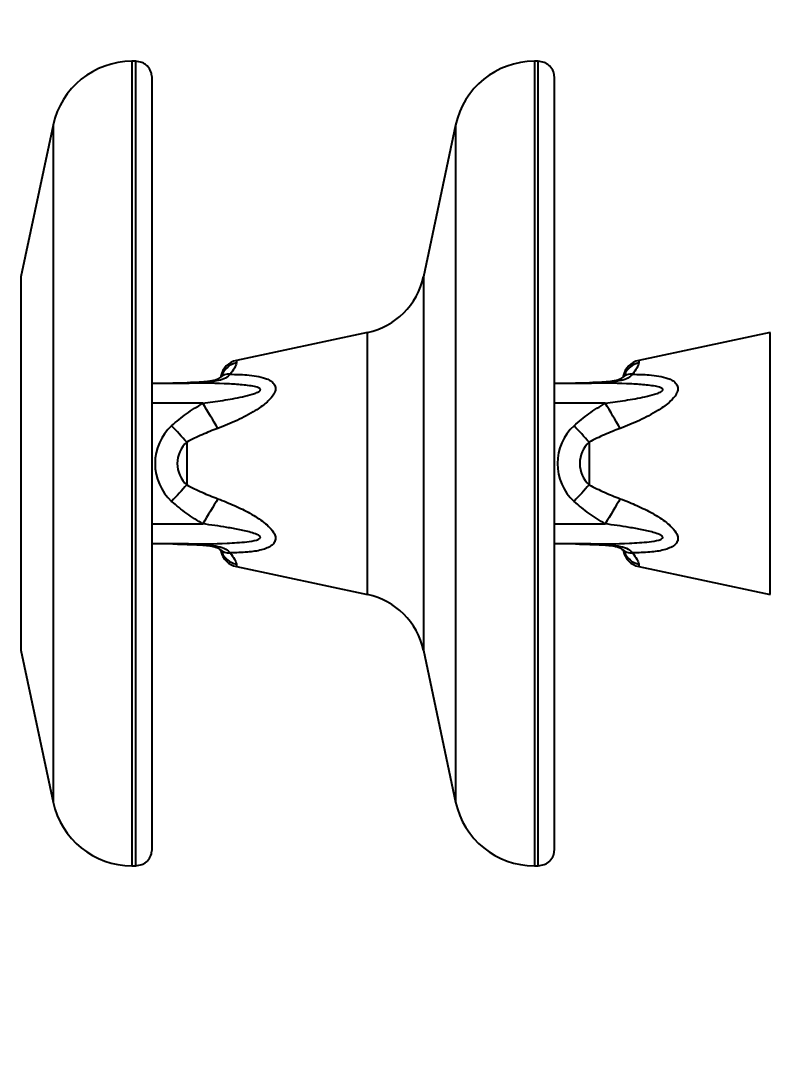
# Model space of a CAD drawing. Header units: millimetres. Extents: x -37020 to 35906, y -101 to 52234.
# Drawn here: x -93.1119 to -92.9257, y 408.082 to 408.3426 of the extents above; entities that cross this region are included whole.
import ezdxf

# ---------------------------------------------------------------- set-up
doc = ezdxf.new("R2010")
doc.units = ezdxf.units.MM
doc.header["$PDMODE"] = 35
doc.header["$PDSIZE"] = 1
doc.layers.add('GE-Cotas', color=1, linetype='Continuous')
doc.layers.add('M0_EQUIPOS', color=2, linetype='Continuous')
doc.styles.add('Romans', font='romans.shx', dxfattribs={"width": 0.8})
doc.dimstyles.new('COTAS GENERAL', dxfattribs={"dimscale": 0.1, "dimtxt": 2.5, "dimasz": 2.5, "dimexe": 1, "dimexo": 1, "dimgap": 1.25, "dimtad": 1, "dimzin": 1, "dimdsep": 46, "dimtxsty": 'Romans', "dimcen": 1, "dimclrd": 2, "dimclre": 1, "dimclrt": 3, "dimaunit": 1, "dimadec": 3, "dimazin": 0, "dimtfac": 1, "dimtix": 1, "dimtmove": 0, "dimatfit": 0, "dimfxl": 1, "dimtolj": 1, "dimarcsym": 0})

# ---------------------------------------------------------------- blocks, each defined once
blk = doc.blocks.new('*D324')
at = {"layer": 'Defpoints', "color": 0, "transparency": 16777216}
for p in [(-89.42302619602451, 408.3748799516824), (-88.30490211963625, 408.2248231730106), (-93.9496383142748, 403.024823197792)]:
    blk.add_point(p, dxfattribs=at)
at = {"layer": 'GE-Cotas', "color": 1, "lineweight": -2, "transparency": 16777216}
for p, q in [((-89.2230261960245, 408.3748799516824), (-90.19058571983403, 408.3748799516824)), ((-89.0230261960245, 408.2248231730106), (-89.2230261960245, 408.3748799516824)), ((-88.35490211963625, 408.2248231730106), (-89.0230261960245, 408.2248231730106))]:
    blk.add_line(p, q, dxfattribs=at)
at = {"layer": 'GE-Cotas', "color": 3, "linetype": 'Continuous', "transparency": 16777216, "insert": (-89.83805595792927, 408.4998799516824), "char_height": 0.125, "attachment_point": 5, "style": 'Romans'}
blk.add_mtext('\\A1;{\\Fsimplex|c0;+ ~}5200', dxfattribs=at)
blk = doc.blocks.new('*D328')
at = {"layer": 'Defpoints', "color": 0, "transparency": 16777216}
for p in [(-89.48985989604071, 409.4498250945625), (-88.42818736363209, 409.1923230668752), (-93.9496382698669, 403.3925731371235)]:
    blk.add_point(p, dxfattribs=at)
at = {"layer": 'GE-Cotas', "color": 1, "lineweight": -2, "transparency": 16777216}
for p, q in [((-89.28985989604071, 409.4498250945625), (-90.25741941985024, 409.4498250945625)), ((-89.0898598960407, 409.1923230668752), (-89.28985989604071, 409.4498250945625)), ((-88.47818736363209, 409.1923230668752), (-89.0898598960407, 409.1923230668752))]:
    blk.add_line(p, q, dxfattribs=at)
at = {"layer": 'GE-Cotas', "color": 3, "linetype": 'Continuous', "transparency": 16777216, "insert": (-89.90488965794547, 409.5748250945625), "char_height": 0.125, "attachment_point": 5, "style": 'Romans'}
blk.add_mtext('\\A1;{\\Fsimplex|c0;+ ~}5800', dxfattribs=at)

msp = doc.modelspace()

# ---------------------------------------------------------------- linework, layer by layer
at = {"layer": 'M0_EQUIPOS', "color": 1}
for p, q in [((-93.08336270008886, 408.3325733993628), (-93.0842920557102, 408.3325733993628)), ((-93.0842920557102, 408.3325733993628), (-93.0842920557102, 408.1325735900976)), ((-92.98336279545629, 408.3325733993628), (-92.98429167424047, 408.3325733993628)), ((-92.98429167424047, 408.3325733993628), (-92.98429167424047, 408.1325735900976)), ((-93.10385573063695, 408.3167271469214), (-93.11186421070897, 408.2790074203589)), ((-93.10385573063695, 408.3167271469214), (-93.10385573063695, 408.1484198425391)), ((-93.00385582600438, 408.3167271469214), (-93.0118643060764, 408.2790074203589)), ((-93.00385582600438, 408.3167271469214), (-93.00385582600438, 408.1484198425391)), ((-93.11186421070897, 408.2790074203589), (-93.11186421070897, 408.1861395691016)), ((-93.0118643060764, 408.2790074203589), (-93.0118643060764, 408.1861395691016)), ((-93.0257245317539, 408.265140042124), (-93.05833256398046, 408.2581992004492)), ((-93.0257245317539, 408.2000069473364), (-93.0257245317539, 408.265140042124)), ((-92.92572462712133, 408.265140042124), (-92.95833265934789, 408.2581992004492)), ((-92.92572462712133, 408.2000069473364), (-92.92572462712133, 408.265140042124)), ((-93.05833256398046, 408.2581992004492), (-93.05833256398046, 408.2575888488867)), ((-92.95833265934789, 408.2581992004492), (-92.95833265934789, 408.2575888488867)), ((-93.07929194126928, 408.2525734756567), (-93.07055723820531, 408.2525734756567)), ((-93.06972086582982, 408.2526612136938), (-93.0741053834995, 408.2525734756567)), ((-93.0697222963413, 408.2526879165747), (-93.07057631169164, 408.2526440475561)), ((-93.06754267369115, 408.2527966354468), (-93.06972181950414, 408.2526841018774)), ((-93.06754172001683, 408.2527832840063), (-93.06972181950414, 408.2526821945288)), ((-93.06972134266698, 408.2526793335059), (-93.06972086582982, 408.2526612136938)), ((-93.06753933583104, 408.2527375076392), (-93.06972086582982, 408.2526612136938)), ((-93.06754172001683, 408.252785191355), (-93.06753933583104, 408.2527375076392)), ((-92.9792920366367, 408.2525734756567), (-92.97055733357274, 408.2525734756567)), ((-92.9697204843601, 408.2526612136938), (-92.97410500202977, 408.2525734756567)), ((-92.96972239170873, 408.2526879165747), (-92.97057640705907, 408.2526440475561)), ((-92.96754276905858, 408.2527966354468), (-92.96972191487157, 408.2526841018774)), ((-92.96754181538427, 408.2527832840063), (-92.96972143803441, 408.2526821945288)), ((-92.96972143803441, 408.2526793335059), (-92.9697204843601, 408.2526612136938)), ((-92.96753943119847, 408.2527375076392), (-92.9697204843601, 408.2526612136938)), ((-92.96754181538427, 408.252785191355), (-92.96753943119847, 408.2527375076392)), ((-93.06668293629491, 408.2475733612158), (-93.07929194126928, 408.2475733612158)), ((-92.96668303166234, 408.2475733612158), (-92.9792920366367, 408.2475733612158)), ((-93.07067215596044, 408.2379040573218), (-93.07067215596044, 408.2272429321387)), ((-92.97067177449071, 408.2379040573218), (-92.97067177449071, 408.2272429321387)), ((-93.07929194126928, 408.2175726745703), (-93.06668293629491, 408.2175726745703)), ((-92.9792920366367, 408.2175726745703), (-92.96668303166234, 408.2175726745703)), ((-93.07055723820531, 408.2125735138037), (-93.07929194126928, 408.2125735138037)), ((-93.0741053834995, 408.2125735138037), (-93.06972086582982, 408.2124857757666)), ((-93.06972086582982, 408.2124857757666), (-93.06972134266698, 408.2124667022803)), ((-93.06972086582982, 408.2124857757666), (-93.06753933583104, 408.212408528147)), ((-93.06753933583104, 408.212408528147), (-93.06754172001683, 408.2123608444311)), ((-92.97055733357274, 408.2125735138037), (-92.9792920366367, 408.2125735138037)), ((-92.97410500202977, 408.2125735138037), (-92.9697204843601, 408.2124857757666)), ((-92.9697204843601, 408.2124857757666), (-92.96972143803441, 408.2124667022803)), ((-92.9697204843601, 408.2124857757666), (-92.96753943119847, 408.212408528147)), ((-92.96753943119847, 408.212408528147), (-92.96754181538427, 408.2123608444311)), ((-93.05833256398046, 408.2075571868994), (-93.05833256398046, 408.2069468353369)), ((-93.05833256398046, 408.2069468353369), (-93.0257245317539, 408.2000069473364)), ((-92.95833265934789, 408.2075571868994), (-92.95833265934789, 408.2069468353369)), ((-92.95833265934789, 408.2069468353369), (-92.92572462712133, 408.2000069473364)), ((-93.11186421070897, 408.1861395691016), (-93.10385573063695, 408.1484198425391)), ((-93.0118643060764, 408.1861395691016), (-93.00385582600438, 408.1484198425391)), ((-93.0842920557102, 408.1325735900976), (-93.08336270008886, 408.1325735900976)), ((-92.98429167424047, 408.1325735900976), (-92.98336279545629, 408.1325735900976))]:
    msp.add_line(p, q, dxfattribs=at)
at = {"layer": 'M0_EQUIPOS', "color": 1, "flags": 128}
for points in [[(-93.06293594990575, 408.2413229797461), (-93.06338179264867, 408.2420668457129), (-93.06383621846044, 408.2428250167944), (-93.0642987505039, 408.2435965393164), (-93.06476795826757, 408.2443785522559), (-93.06524193440282, 408.2451701019385), (-93.0657202020725, 408.245967373667), (-93.06620085392797, 408.2467694137671), (-93.06668293629491, 408.2475733612158)], [(-92.96293556843602, 408.2413229797461), (-92.96338141117894, 408.2420668457129), (-92.96383631382787, 408.2428250167944), (-92.96429884587133, 408.2435965393164), (-92.964768053635, 408.2443785522559), (-92.96524202977025, 408.2451701019385), (-92.96572029743993, 408.245967373667), (-92.9662009492954, 408.2467694137671), (-92.96668303166234, 408.2475733612158)], [(-93.07067215596044, 408.2379040573218), (-93.07112801228368, 408.2383999679663), (-93.0715886369785, 408.2389016006567), (-93.07205355320775, 408.2394080017187), (-93.07252228413427, 408.2399191711523), (-93.07299387608373, 408.2404322479346), (-93.07346785221898, 408.2409481857397), (-93.07394325886571, 408.2414660308935), (-93.0744191423496, 408.2419838760474)], [(-92.97067177449071, 408.2379040573218), (-92.97112763081395, 408.2383999679663), (-92.97158873234594, 408.2389016006567), (-92.97205364857518, 408.2394080017187), (-92.9725223795017, 408.2399191711523), (-92.97299397145116, 408.2404322479346), (-92.97346794758641, 408.2409481857397), (-92.97394335423314, 408.2414660308935), (-92.97441923771703, 408.2419838760474)], [(-93.07067215596044, 408.2272429321387), (-93.07112801228368, 408.2267460678198), (-93.0715886369785, 408.2262444351294), (-93.07205355320775, 408.2257380340674), (-93.07252228413427, 408.2252278183081), (-93.07299387608373, 408.2247137878516), (-93.07346785221898, 408.2241978500464), (-93.07394325886571, 408.2236800048926), (-93.0744191423496, 408.2231621597388)], [(-92.97067177449071, 408.2272429321387), (-92.97112763081395, 408.2267460678198), (-92.97158873234594, 408.2262444351294), (-92.97205364857518, 408.2257380340674), (-92.9725223795017, 408.2252278183081), (-92.97299397145116, 408.2247137878516), (-92.97346794758641, 408.2241978500464), (-92.97394335423314, 408.2236800048926), (-92.97441923771703, 408.2231621597388)], [(-93.06293594990575, 408.22382305604), (-93.06338179264867, 408.2230801437476), (-93.06383621846044, 408.2223210189917), (-93.0642987505039, 408.2215494964697), (-93.06476795826757, 408.2207674835303), (-93.06524193440282, 408.219976887522), (-93.0657202020725, 408.2191786621191), (-93.06620085392797, 408.2183775756934), (-93.06668293629491, 408.2175726745703)], [(-92.96293556843602, 408.22382305604), (-92.96338141117894, 408.2230801437476), (-92.96383631382787, 408.2223210189917), (-92.96429884587133, 408.2215494964697), (-92.964768053635, 408.2207674835303), (-92.96524202977025, 408.219976887522), (-92.96572029743993, 408.2191786621191), (-92.9662009492954, 408.2183775756934), (-92.96668303166234, 408.2175726745703)]]:
    msp.add_lwpolyline(points, dxfattribs=at)
at = {"layer": 'M0_EQUIPOS', "color": 1}
for centre, radius, start, end in [((-93.0842918629678, 408.312573132334), 0.02000000000000037, 90, 168.0132238332409), ((-92.98429186296767, 408.312573132334), 0.02000000000000037, 90, 168.0132238332409), ((-93.02947178183172, 408.2827454204513), 0.018, 282.0155852387927, 348.0132238332987), ((-93.05729186296776, 408.2533089756975), 0.005000000000000109, 102.0155852391794, 168.4327956941297), ((-93.05734548718783, 408.2527170653854), 0.004970774092515684, 101.453703921258, 157.1449800196546), ((-92.95729186296762, 408.2533089756975), 0.005000000000000109, 102.0155852391794, 168.4327956941297), ((-92.95734501354104, 408.2527163701694), 0.00497156847374207, 101.4585400196673, 157.1401439183464), ((-93.06024576316122, 408.2516024105693), 0.003183397896354859, 83.0115751175565, 136.4885429058097), ((-92.9602457039548, 408.2516021708858), 0.003183675021620325, 83.00634334579662, 136.4873298738647), ((-93.07054780513067, 408.256513828156), 0.003940363790552063, 269.8628360439687, 282.1143644855604), ((-92.97054803819515, 408.2565196370471), 0.003946172338257049, 269.8650372244359, 282.1053882569486), ((-93.06577666880708, 408.2325731323339), 0.01277737634227197, 132.5624907944357, 227.4375092052042), ((-92.96577666880717, 408.2325731323339), 0.01277737634227197, 132.5624907944357, 227.4375092052042), ((-93.06577666880708, 408.2325731323339), 0.007237410100726389, 132.5624907947363, 227.4375092051808), ((-92.96577666880717, 408.2325731323339), 0.007237410100726389, 132.5624907947363, 227.4375092051808), ((-93.07056362081721, 408.2084823965544), 0.004091122227982811, 78.11218737425733, 89.91061209346496), ((-92.97056388055239, 408.2084762473211), 0.004097271713354871, 78.12112678887274, 89.9084477452566), ((-93.06024856793897, 408.2135386901288), 0.003177896064998547, 223.5303604392829, 277.0515355925288), ((-93.05729186296776, 408.2118372889703), 0.004999999999999729, 192.3381371673886, 257.9844147608207), ((-93.05734686673509, 408.2124265080555), 0.004968086913641583, 202.2775110496091, 258.5562501340574), ((-92.96024850767685, 408.2135389317783), 0.003178175331833241, 223.5315865176728, 277.0567476743403), ((-92.95729186296762, 408.2118372889703), 0.004999999999999285, 192.3381371673886, 257.9844147608207), ((-92.95734815611308, 408.2124243299548), 0.004965715269872569, 202.261563801509, 258.5647668283115), ((-93.02947178183172, 408.1824008442164), 0.018, 11.98677616670129, 77.98441476120738), ((-93.0842918629678, 408.1525731323339), 0.02000000000000037, 191.9867761665913, 270), ((-92.98429186296767, 408.1525731323339), 0.02000000000000037, 191.9867761665913, 270)]:
    msp.add_arc(centre, radius, start, end, dxfattribs=at)
for points, knots in [([(-93.07929289494359, 408.328598484812), (-93.07935240938787, 408.3290709828879), (-93.07947916655712, 408.3300773355378), (-93.0802231111154, 408.3311899079378), (-93.08105937422056, 408.3318908600514), (-93.08202051146759, 408.3324258953215), (-93.0828317324133, 408.3325150469997), (-93.08336270008886, 408.3325733993628)], [0, 0, 0, 0, 0.2258190794390951, 0.4809620198199823, 0.6145502056840616, 0.747711912076395, 1, 1, 1, 1]), ([(-93.08336270008886, 408.2325730178931), (-93.08336270008886, 408.2358455597888), (-93.08336270008886, 408.2423906371001), (-93.08336270008886, 408.2521136854222), (-93.08336270008886, 408.2616483764554), (-93.08336270008886, 408.2709029425151), (-93.08336270008886, 408.2797887471262), (-93.08336270008886, 408.2882196094994), (-93.08336270008886, 408.2961143841591), (-93.08336270008886, 408.303397861764), (-93.08336270008886, 408.3099982534449), (-93.08336270008886, 408.3158537804248), (-93.08336270008886, 408.3209069095486), (-93.08336270008886, 408.3251088581295), (-93.08336270008886, 408.3284246625639), (-93.08336270008886, 408.330797732386), (-93.08336270008886, 408.3322949083273), (-93.08336270008886, 408.3324805690557), (-93.08336270008886, 408.3325733993628)], [0, 0, 0, 0, 0.06250087779258837, 0.1250016318134964, 0.1875024197626043, 0.2499982750647156, 0.3125022268610065, 0.3750009527235785, 0.4374998998983051, 0.5000017825954179, 0.562499656989264, 0.6250000000378766, 0.6874991703242069, 0.7500000232262184, 0.8125005995666162, 0.875000040282436, 0.9375000586447647, 1, 1, 1, 1]), ([(-92.97929299031102, 408.328598484812), (-92.9793525047553, 408.3290709828879), (-92.97947926192455, 408.3300773355378), (-92.98022320648283, 408.3311899079378), (-92.98105946958799, 408.3318908600514), (-92.98202060683502, 408.3324258953215), (-92.98283182778073, 408.3325150469997), (-92.98336279545629, 408.3325733993628)], [0, 0, 0, 0, 0.2258190794390951, 0.4809620198199823, 0.6145502056840616, 0.747711912076395, 1, 1, 1, 1]), ([(-92.98336279545629, 408.2325730178931), (-92.98336279545629, 408.2358455597888), (-92.98336279545629, 408.2423906371001), (-92.98336279545629, 408.2521136854222), (-92.98336279545629, 408.2616483764554), (-92.98336279545629, 408.2709029425151), (-92.98336279545629, 408.2797887471262), (-92.98336279545629, 408.2882196094994), (-92.98336279545629, 408.2961143841591), (-92.98336279545629, 408.303397861764), (-92.98336279545629, 408.3099982534449), (-92.98336279545629, 408.3158537804248), (-92.98336279545629, 408.3209069095486), (-92.98336279545629, 408.3251088581295), (-92.98336279545629, 408.3284246625639), (-92.98336279545629, 408.330797732386), (-92.98336279545629, 408.3322949083273), (-92.98336279545629, 408.3324805690557), (-92.98336279545629, 408.3325733993628)], [0, 0, 0, 0, 0.06250087779258837, 0.1250016318134964, 0.1875024197626043, 0.2499982750647156, 0.3125022268610065, 0.3750009527235785, 0.4374998998983051, 0.5000017825954179, 0.562499656989264, 0.6250000000378766, 0.6874991703242069, 0.7500000232262184, 0.8125005995666162, 0.875000040282436, 0.9375000586447647, 1, 1, 1, 1]), ([(-93.07929289494359, 408.1365475509741), (-93.07929267098007, 408.1366070884891), (-93.07929224482609, 408.1367203754168), (-93.0792926434176, 408.1374797434977), (-93.07929178550012, 408.1384947242749), (-93.07929197466046, 408.1396812189586), (-93.07929193261816, 408.1409866024825), (-93.07929194333383, 408.142381019063), (-93.07929194073586, 408.1439171329079), (-93.07929194141093, 408.1455698065591), (-93.07929194115422, 408.1484524903655), (-93.07929194131157, 408.1530530480669), (-93.0792919412579, 408.1600009251616), (-93.07929194127246, 408.1679783683327), (-93.0792919412686, 408.1768637471947), (-93.0792919412695, 408.1865328211544), (-93.07929194126928, 408.1968471549054), (-93.07929194126928, 408.2076644769658), (-93.07929194126928, 408.2188320785136), (-93.07929194126928, 408.2301921716897), (-93.07929194126928, 408.2415854508366), (-93.07929194126928, 408.2528532052164), (-93.07929194126928, 408.2638353089222), (-93.07929194126928, 408.2743776252022), (-93.0792919412695, 408.2843332746776), (-93.07929194126882, 408.2927939926379), (-93.07929194127087, 408.2998583919981), (-93.07929194126314, 408.3056802977229), (-93.07929194129156, 408.3108353265269), (-93.07929194120811, 408.3145409022801), (-93.07929194136727, 408.317090327549), (-93.07929194088638, 408.3188782874887), (-93.07929194317262, 408.3207549351251), (-93.0792919321284, 408.322621995742), (-93.07929197554972, 408.3244165165955), (-93.0792917838919, 408.3260201646684), (-93.07929264217842, 408.3273787203972), (-93.07929224515988, 408.3283787945724), (-93.07929267147892, 408.3285229319291), (-93.07929289494359, 408.328598484812)], [0, 0, 0, 0, 0.02401616989293932, 0.04569754222875693, 0.06503990660307962, 0.08204124444116877, 0.09669900893731415, 0.1117301711048187, 0.1251560131177617, 0.1387694227645035, 0.1525738319773693, 0.1901469707489633, 0.2278977146643322, 0.2656295637447988, 0.3033770098815478, 0.341130719360791, 0.3788653147270931, 0.4166056807906395, 0.454362016108092, 0.492102380883964, 0.529836433731634, 0.5675908064532132, 0.6053398568663665, 0.6430702015741143, 0.6808186668597327, 0.7185722300146826, 0.7468825406323703, 0.775190179503628, 0.8034528112830832, 0.8302911013481404, 0.8429574861335599, 0.8551244846006562, 0.8692898687367161, 0.8874400634829211, 0.9048389219343101, 0.924797333688806, 0.9473137311142389, 0.9723832906165902, 1, 1, 1, 1]), ([(-92.97929299031102, 408.1365475509741), (-92.97929285023815, 408.1366070884895), (-92.97929258371005, 408.1367203754183), (-92.97929191261005, 408.1374797434938), (-92.97929206415165, 408.1384947242774), (-92.97929203073863, 408.1396812189583), (-92.97929203816489, 408.1409866024825), (-92.979292036272, 408.1423810190628), (-92.97929203673107, 408.1439171329079), (-92.9792920366117, 408.1455698065591), (-92.97929203665694, 408.1484524903655), (-92.9792920366292, 408.1530530480669), (-92.97929203663875, 408.1600009251616), (-92.97929203663625, 408.1679783683327), (-92.97929203663693, 408.1768637471947), (-92.9792920366367, 408.1865328211544), (-92.9792920366367, 408.1968471549054), (-92.9792920366367, 408.2076644769658), (-92.9792920366367, 408.2188320785136), (-92.9792920366367, 408.2301921716897), (-92.9792920366367, 408.2415854508366), (-92.9792920366367, 408.2528532052164), (-92.9792920366367, 408.2638353089222), (-92.9792920366367, 408.2743776252022), (-92.97929203663693, 408.2843332746776), (-92.97929203663625, 408.2927939926379), (-92.9792920366383, 408.2998583919981), (-92.97929203663057, 408.3056802977229), (-92.97929203665899, 408.3108353265269), (-92.97929203657554, 408.3145409022801), (-92.9792920367347, 408.317090327549), (-92.97929203625381, 408.3188782874887), (-92.97929203854005, 408.3207549351251), (-92.97929202749583, 408.322621995742), (-92.97929207091715, 408.3244165165955), (-92.97929187925934, 408.3260201646684), (-92.97929273754585, 408.3273787203972), (-92.97929234052731, 408.3283787945724), (-92.97929276684636, 408.3285229319291), (-92.97929299031102, 408.328598484812)], [0, 0, 0, 0, 0.02401616989310702, 0.04569754228682045, 0.06503990659655094, 0.08204124443475881, 0.09669900893100654, 0.1117301710986161, 0.1251560131116528, 0.1387694227584897, 0.1525738319714518, 0.1901469707433081, 0.2278977146589408, 0.2656295637396708, 0.3033770098766833, 0.3411307193561903, 0.3788653147227558, 0.4166056807865657, 0.4543620161042818, 0.4921023808804174, 0.529836433728351, 0.5675908064501939, 0.6053398568636106, 0.6430702015716219, 0.6808186668575039, 0.7185722300127174, 0.7468825406306028, 0.7751901795020582, 0.8034528112817108, 0.8302911013469554, 0.8429574861324634, 0.8551244845996445, 0.8692898687358033, 0.8874400634821352, 0.9048389219336457, 0.9247973336882809, 0.947313731113871, 0.9723832906163973, 1, 1, 1, 1]), ([(-93.05833256398046, 408.2575888488867), (-93.05842425371657, 408.2572174923392), (-93.0585918310178, 408.2565387802978), (-93.05946364222382, 408.2553159281516), (-93.0598584428867, 408.2547621582129)], [0, 0, 0, 0, 0.5471489006161784, 1, 1, 1, 1]), ([(-92.95833265934789, 408.2575888488867), (-92.95842414872186, 408.2572174895819), (-92.95859136089916, 408.2565387681615), (-92.95946323102316, 408.2553159273128), (-92.95985806141698, 408.2547621582129)], [0, 0, 0, 0, 0.5471454028113418, 1, 1, 1, 1]), ([(-93.06255257283055, 408.2538018081763), (-93.06257777488872, 408.2537742045635), (-93.06262470237243, 408.2537228052657), (-93.06288391875432, 408.2535526114497), (-93.06335923792244, 408.2533535611354), (-93.06411177021096, 408.253143980991), (-93.06512449617139, 408.2529737957626), (-93.0663043496811, 408.252853883194), (-93.06713391288781, 408.2528097826013), (-93.06754267369115, 408.2527880523779)], [0, 0, 0, 0, 0.1570381884465174, 0.2924129055737511, 0.4099792826855584, 0.5400302580456379, 0.685550676777343, 0.8450575472766548, 1, 1, 1, 1]), ([(-93.0598584428867, 408.2547621582129), (-93.06021671446206, 408.2544276820698), (-93.06093428213421, 408.2537577733079), (-93.06282444031444, 408.2531281750579), (-93.0651110002841, 408.2528326154996), (-93.06674238923483, 408.2527687207413), (-93.06753933583104, 408.2527375076392)], [0, 0, 0, 0, 0.2300260090007845, 0.460709805795636, 0.7365524116693387, 1, 1, 1, 1]), ([(-93.0598584428867, 408.2547621582129), (-93.05848024852958, 408.2547436041069), (-93.05625078408343, 408.254713589676), (-93.05331701207774, 408.2543667404151), (-93.05139531050463, 408.2538923804747), (-93.05001262902692, 408.2532799742729), (-93.04913896451535, 408.252627094835), (-93.04870724187458, 408.2519185732641), (-93.04858218826894, 408.2511518100854), (-93.04869732574912, 408.2504898477229), (-93.04923749429099, 408.2493518646226), (-93.05004264816807, 408.2484477605216), (-93.05158773083826, 408.2470720182031), (-93.05408986141288, 408.2453530658323), (-93.0581486937449, 408.243223658705), (-93.06133872723035, 408.2419571232784), (-93.06293594990575, 408.2413229797461)], [0, 0, 0, 0, 0.1341428681633702, 0.2169989695214911, 0.2996115667541663, 0.3437758673235135, 0.3877316379033133, 0.4299220155462711, 0.4467743555219529, 0.4835467611255551, 0.5051428891061458, 0.5778558573610604, 0.5945345058372165, 0.6949785542780023, 0.8472783524602354, 1, 1, 1, 1]), ([(-93.06187737141454, 408.254623875437), (-93.06187419815637, 408.254629496727), (-93.06185807180441, 408.2546580638638), (-93.06196976402157, 408.2544889897639), (-93.06219285472275, 408.2542048485528), (-93.06244380642988, 408.2539240691348), (-93.06255734120214, 408.2537970398047)], [0, 0, 0, 0, 0.07202628182257637, 0.3660342319811185, 0.7131832258939701, 1, 1, 1, 1]), ([(-92.96255266819799, 408.2538018081763), (-92.96257787274249, 408.2537742053688), (-92.96262480485598, 408.2537228075706), (-92.96288399146806, 408.2535526041121), (-92.96335935657021, 408.2533536079105), (-92.96411145029151, 408.2531438899688), (-92.96512454228105, 408.2529738460443), (-92.9663044236629, 408.2528538740113), (-92.9671340011962, 408.2528097795699), (-92.96754276905858, 408.2527880523779)], [0, 0, 0, 0, 0.1570366378134184, 0.2924100182179145, 0.4099752344508459, 0.5399823581351376, 0.6855537817261037, 0.8450590772159521, 1, 1, 1, 1]), ([(-92.95985806141698, 408.2547621582129), (-92.96021651300885, 408.2544276884952), (-92.96093439426068, 408.2537578364282), (-92.96282450503918, 408.2531281628438), (-92.9651111034459, 408.2528326186065), (-92.96674248716022, 408.2527687217611), (-92.96753943119847, 408.2527375076392)], [0, 0, 0, 0, 0.230049152546371, 0.4607260155473156, 0.7365603302631372, 1, 1, 1, 1]), ([(-92.95985806141698, 408.2547621582129), (-92.95848007671452, 408.2547435812922), (-92.9562507452008, 408.2547135271742), (-92.95331674254203, 408.25436682681), (-92.95139535188991, 408.2538923269657), (-92.95001271223714, 408.2532799760014), (-92.9491390816329, 408.2526270974639), (-92.94870728379874, 408.2519185644761), (-92.94858239120731, 408.2511518418013), (-92.9486966249458, 408.2504897028338), (-92.94923817896552, 408.2493520838258), (-92.95004269935203, 408.248447748448), (-92.95158786352226, 408.2470720277794), (-92.95408984054416, 408.2453531828695), (-92.95814840929461, 408.2432235333116), (-92.96133833471049, 408.2419570986802), (-92.96293556843602, 408.2413229797461)], [0, 0, 0, 0, 0.1341329487903829, 0.2170029966407971, 0.2996060140028161, 0.3437712425754622, 0.38772793677682, 0.4299192009459795, 0.4467718950318111, 0.4835432902079617, 0.5051449345908088, 0.5778594307285052, 0.5945384296651147, 0.6949845886885907, 0.8472751433933898, 1, 1, 1, 1]), ([(-92.96187746678197, 408.254623875437), (-92.96187429377392, 408.2546294967775), (-92.96185816869342, 408.25465806417), (-92.96196982562128, 408.2544889829627), (-92.9621930706744, 408.2542048935587), (-92.96244361975846, 408.2539240733958), (-92.96255695973241, 408.2537970398047)], [0, 0, 0, 0, 0.07203049020720004, 0.3660556187970783, 0.7132248960905396, 1, 1, 1, 1]), ([(-93.06668293629491, 408.2475733612158), (-93.06503128850954, 408.2477989307725), (-93.0617245126814, 408.2482505451932), (-93.05761571793437, 408.2489747313592), (-93.05478083998742, 408.2496554639005), (-93.05341398895598, 408.2501185180121), (-93.05279220884017, 408.2504261689277), (-93.052510312795, 408.2506429865588), (-93.05238555498295, 408.2508022565067), (-93.0523585229621, 408.2509531992611), (-93.05240002070309, 408.2510868351088), (-93.05255120827883, 408.2512521559403), (-93.05312364092742, 408.2515613280303), (-93.05489058982971, 408.2519511533595), (-93.05777006468406, 408.252243357923), (-93.06322107142205, 408.2525329535889), (-93.0675019912128, 408.2525565996874), (-93.07055723820531, 408.2525734756567)], [0, 0, 0, 0, 0.1468689261873365, 0.2940473261281276, 0.3675466936701468, 0.4043377327182114, 0.4227540482052636, 0.4306275103836564, 0.4385725819145631, 0.4433579028429042, 0.4481307404762969, 0.454921632725537, 0.4676865393984139, 0.5125126784389521, 0.6200806114445987, 0.7288555670354552, 1, 1, 1, 1]), ([(-92.96668303166234, 408.2475733612158), (-92.96503137504283, 408.2477989222201), (-92.9617245815275, 408.2482505195181), (-92.95761589746076, 408.2489748128331), (-92.95478081810256, 408.2496553503887), (-92.95341412464427, 408.2501187208321), (-92.95279184693459, 408.2504260674858), (-92.95251002633972, 408.2506429989177), (-92.95238488532004, 408.2508022143544), (-92.95235877821597, 408.2509532285386), (-92.9524000555989, 408.2510868292094), (-92.95255133941555, 408.2512521598209), (-92.95312358283354, 408.251561256617), (-92.95489043761586, 408.2519513337039), (-92.95777003957755, 408.2522432810732), (-92.96322114466716, 408.252533002781), (-92.96750207736704, 408.252556620174), (-92.97055733357274, 408.2525734756567)], [0, 0, 0, 0, 0.1468673196280189, 0.2940441096242431, 0.3675426731766313, 0.4043333097775064, 0.4227612247689368, 0.430634600821664, 0.4385795854435898, 0.4433631118977764, 0.4481358973223937, 0.4549267152879068, 0.4676914823289346, 0.5125044697711638, 0.6200847672796651, 0.7288585330108082, 1, 1, 1, 1]), ([(-93.0744191423496, 408.2419838760474), (-93.07320611386649, 408.2430052922861), (-93.07076589310282, 408.2450600512208), (-93.0680491781161, 408.2467323556931), (-93.06668293629491, 408.2475733612158)], [0, 0, 0, 0, 0.4970978451099546, 1, 1, 1, 1]), ([(-92.97441923771703, 408.2419838760474), (-92.97320620923392, 408.2430052922861), (-92.97076598847025, 408.2450600512208), (-92.96804927348353, 408.2467323556931), (-92.96668303166234, 408.2475733612158)], [0, 0, 0, 0, 0.4970978451099546, 1, 1, 1, 1]), ([(-93.06293594990575, 408.2413229797461), (-93.06424994300096, 408.2408143797792), (-93.06688222053276, 408.23979551882), (-93.0694074718649, 408.2385352293614), (-93.07067215596044, 408.2379040573218)], [0, 0, 0, 0, 0.4991848615714915, 1, 1, 1, 1]), ([(-92.96293556843602, 408.2413229797461), (-92.96424973571493, 408.2408144129719), (-92.96688209219315, 408.2397957229892), (-92.96940726100797, 408.2385352544917), (-92.97067177449071, 408.2379040573218)], [0, 0, 0, 0, 0.4992360608362301, 1, 1, 1, 1]), ([(-93.08336270008886, 408.1325735900976), (-93.08336270008886, 408.1326660518347), (-93.08336270008886, 408.1328509758636), (-93.08336270008886, 408.1343479777514), (-93.08336270008886, 408.1367228918426), (-93.08336270008886, 408.1400368317121), (-93.08336270008886, 408.1442392161986), (-93.08336270008886, 408.1492922873061), (-93.08336270008886, 408.1551476919743), (-93.08336270008886, 408.1617491499197), (-93.08336270008886, 408.169031655409), (-93.08336270008886, 408.1769265964225), (-93.08336270008886, 408.1853579003433), (-93.08336270008886, 408.1942435051295), (-93.08336270008886, 408.2034981157386), (-93.08336270008886, 408.2130326156224), (-93.08336270008886, 408.2227554087509), (-93.08336270008886, 408.229300479352), (-93.08336270008886, 408.2325730178931)], [0, 0, 0, 0, 0.06249975254081955, 0.1249998798660662, 0.1875009054355164, 0.2499995446570863, 0.3125005065234706, 0.3749997857712402, 0.4375002377833367, 0.5000022999977696, 0.5624997913472156, 0.6249988474829926, 0.6875028919515609, 0.7500014621129721, 0.8125031450317651, 0.874998150257887, 0.9374990132429953, 1, 1, 1, 1]), ([(-92.98336279545629, 408.1325735900976), (-92.98336279545629, 408.1326660518347), (-92.98336279545629, 408.1328509758636), (-92.98336279545629, 408.1343479777514), (-92.98336279545629, 408.1367228918426), (-92.98336279545629, 408.1400368317121), (-92.98336279545629, 408.1442392161986), (-92.98336279545629, 408.1492922873061), (-92.98336279545629, 408.1551476919743), (-92.98336279545629, 408.1617491499197), (-92.98336279545629, 408.169031655409), (-92.98336279545629, 408.1769265964225), (-92.98336279545629, 408.1853579003433), (-92.98336279545629, 408.1942435051295), (-92.98336279545629, 408.2034981157386), (-92.98336279545629, 408.2130326156224), (-92.98336279545629, 408.2227554087509), (-92.98336279545629, 408.229300479352), (-92.98336279545629, 408.2325730178931)], [0, 0, 0, 0, 0.06249975254081955, 0.1249998798660662, 0.1875009054355164, 0.2499995446570863, 0.3125005065234706, 0.3749997857712402, 0.4375002377833367, 0.5000022999977696, 0.5624997913472156, 0.6249988474829926, 0.6875028919515609, 0.7500014621129721, 0.8125031450317651, 0.874998150257887, 0.9374990132429953, 1, 1, 1, 1]), ([(-93.07067215596044, 408.2272429321387), (-93.06941286685674, 408.226613699736), (-93.0668880735061, 408.2253521293939), (-93.06425548460493, 408.2243335829243), (-93.06293594990575, 408.22382305604)], [0, 0, 0, 0, 0.4987691779008301, 1, 1, 1, 1]), ([(-92.97067177449071, 408.2272429321387), (-92.96941265590613, 408.226613674835), (-92.96688794532747, 408.2253519250756), (-92.96425527747124, 408.2243335494305), (-92.96293556843602, 408.22382305604)], [0, 0, 0, 0, 0.4987179897625215, 1, 1, 1, 1]), ([(-93.06668293629491, 408.2175726745703), (-93.06803562026971, 408.2184051536102), (-93.07075241733219, 408.2200771454815), (-93.07319347763223, 408.2221309416601), (-93.0744191423496, 408.2231621597388)], [0, 0, 0, 0, 0.4978965831602079, 1, 1, 1, 1]), ([(-93.06293594990575, 408.22382305604), (-93.06220881646982, 408.2235388255195), (-93.06015437213114, 408.2227357600099), (-93.05683047078514, 408.2212537618117), (-93.05372521628738, 408.2195359928302), (-93.05144670260802, 408.2179572889435), (-93.04993467323561, 408.2166305520565), (-93.04890305940967, 408.2152865483876), (-93.04858865779215, 408.2142015734081), (-93.04865294201568, 408.213341433912), (-93.04899077364371, 408.2127408677601), (-93.04967826765937, 408.2120845081896), (-93.05064392431132, 408.2115384465914), (-93.05266445299935, 408.2108912073696), (-93.05573455982517, 408.2104402498468), (-93.05842022605088, 408.2104041586537), (-93.0598584428867, 408.2103848312476)], [0, 0, 0, 0, 0.06945534181830927, 0.196239268780949, 0.3227158455231898, 0.3834855196887067, 0.4439896981319796, 0.5061154418394419, 0.54353513379495, 0.5662873238480067, 0.6104438641450428, 0.6287895324885023, 0.6834452033859485, 0.7384247878476049, 0.8599223275362338, 1, 1, 1, 1]), ([(-92.96668303166234, 408.2175726745703), (-92.96803571563714, 408.2184051536102), (-92.97075251269962, 408.2200771454815), (-92.97319357299966, 408.2221309416601), (-92.97441923771703, 408.2231621597388)], [0, 0, 0, 0, 0.4978965831602079, 1, 1, 1, 1]), ([(-92.96293556843602, 408.22382305604), (-92.96220859878258, 408.2235388137382), (-92.96015436723587, 408.2227356172074), (-92.95683055175436, 408.2212537896718), (-92.95372532117972, 408.2195359899453), (-92.9514467842348, 408.2179572888255), (-92.94993482054588, 408.2166305546797), (-92.94890298866653, 408.2152865394684), (-92.94858905245201, 408.2142015959784), (-92.94865214781998, 408.2133413598893), (-92.9489909471838, 408.2127409102028), (-92.94967830194014, 408.2120844985203), (-92.95064404229765, 408.2115384501011), (-92.95266453208183, 408.2108912051909), (-92.95573455625117, 408.2104402680151), (-92.95842001589585, 408.2104041644585), (-92.95985806141698, 408.2103848312476)], [0, 0, 0, 0, 0.06944378522814547, 0.1962304941822149, 0.322709846171768, 0.3834808537926902, 0.443986359865655, 0.506113466784454, 0.5435339798319161, 0.5662859301290012, 0.6104480421831253, 0.6287941130814931, 0.6834509832761347, 0.7384317741425495, 0.8599319798245912, 1, 1, 1, 1]), ([(-93.07055723820531, 408.2125735138037), (-93.06724348436205, 408.2125914076984), (-93.06227214233422, 408.2126182523813), (-93.05655098128227, 408.2129945334369), (-93.05394277722371, 408.2133645580064), (-93.05288164295575, 408.2137135242675), (-93.05253384498792, 408.2138982210651), (-93.052382641034, 408.2140923016515), (-93.05235703289122, 408.2142261056828), (-93.05240454770865, 408.2143731602526), (-93.0525656410216, 408.2145612860789), (-93.05318174494914, 408.2149589400534), (-93.05486256215795, 408.2155223248577), (-93.05748891815142, 408.2161308479621), (-93.06160622536186, 408.2168779203304), (-93.06468324180196, 408.2172990138782), (-93.06668293629491, 408.2175726745703)], [0, 0, 0, 0, 0.2938359088286657, 0.4408169320566581, 0.5144496180684665, 0.5307424930753976, 0.5472083693254313, 0.5526545242306683, 0.5581708714189991, 0.5630050089680588, 0.5699674140895639, 0.5833285246525252, 0.6313814745782534, 0.7263361245455839, 0.8221510494581764, 1, 1, 1, 1]), ([(-92.97055733357274, 408.2125735138037), (-92.96724357762082, 408.2125914439856), (-92.96227223242954, 408.2126183431068), (-92.95655108430151, 408.2129944017607), (-92.95394272879798, 408.2133647382753), (-92.95288150386841, 408.2137134913354), (-92.95253305859865, 408.2138980233232), (-92.95238284002608, 408.2140923959088), (-92.95235710214251, 408.214226096428), (-92.95240465282768, 408.2143731637083), (-92.95256573041502, 408.2145612839619), (-92.95318184819894, 408.2149589428467), (-92.95486265125237, 408.2155223226349), (-92.95748901560955, 408.2161308487028), (-92.96160631965836, 408.2168779199509), (-92.96468333674761, 408.2172990137286), (-92.96668303166234, 408.2175726745703)], [0, 0, 0, 0, 0.2938341902119334, 0.4408143537626765, 0.5144466091042964, 0.5307515988223906, 0.5472173787651672, 0.5526571407094467, 0.5581734556332165, 0.5630075649078911, 0.5699699293069875, 0.5833309617221544, 0.6313836305910028, 0.7263377251781181, 0.8221520896788337, 1, 1, 1, 1]), ([(-93.07409775410497, 408.2125687454321), (-93.07372419222679, 408.2125696148697), (-93.07226465633971, 408.2125730118318), (-93.07080692653017, 408.2124929179096), (-93.0697222963413, 408.2124333236792)], [0, 0, 0, 0, 0.2559456615659156, 1, 1, 1, 1]), ([(-93.06972181950414, 408.212465748606), (-93.06921294620543, 408.2124432747067), (-93.06848633094614, 408.2124111844438), (-93.06776025425984, 408.2123687824882), (-93.06754267369115, 408.2123560760596)], [0, 0, 0, 0, 0.7003339003814748, 1, 1, 1, 1]), ([(-93.06754076634252, 408.2123589370825), (-93.06747290398539, 408.2123561726411), (-93.0669416839587, 408.2123345328583), (-93.06600889485344, 408.2122655373624), (-93.06481199144105, 408.2121299342783), (-93.06385101682804, 408.2119421192705), (-93.06313763677554, 408.2117117246952), (-93.06278018749049, 408.2115312517136), (-93.06259132384866, 408.2113933535569), (-93.06256543517225, 408.2113566294248), (-93.06255400334203, 408.2113404129126)], [0, 0, 0, 0, 0.02584909703281125, 0.2023442537207054, 0.3543883603832899, 0.5000946839630382, 0.6360962657434699, 0.7612778853690051, 0.8945859324298665, 1, 1, 1, 1]), ([(-93.06753933583104, 408.212408528147), (-93.06654665071505, 408.2123694995015), (-93.06477454388482, 408.2122998269257), (-93.06232336220478, 408.2119044264683), (-93.06070727184488, 408.2112348650684), (-93.06009191207431, 408.2106186318309), (-93.0598584428867, 408.2103848312476)], [0, 0, 0, 0, 0.3268113224908062, 0.5834121690960101, 0.8419454323270117, 1, 1, 1, 1]), ([(-92.9740978494724, 408.2125687454321), (-92.97372428759422, 408.2125696148697), (-92.97226475170714, 408.2125730118318), (-92.9708070218976, 408.2124929179096), (-92.96972239170873, 408.2124333236792)], [0, 0, 0, 0, 0.2559456615659156, 1, 1, 1, 1]), ([(-92.96972143803441, 408.212465748606), (-92.96921256429505, 408.2124432824688), (-92.9684861069436, 408.2124112102882), (-92.9677601906244, 408.2123687834579), (-92.96754276905858, 408.2123560760596)], [0, 0, 0, 0, 0.7004867365084676, 1, 1, 1, 1]), ([(-92.96754086170995, 408.2123589370825), (-92.96747299946196, 408.2123561726022), (-92.9669417802902, 408.2123345325152), (-92.96600895751999, 408.2122655489944), (-92.96481205793566, 408.2121298853057), (-92.96385064502942, 408.2119422093325), (-92.96313779239017, 408.2117116816297), (-92.96278025640618, 408.2115312587974), (-92.96259142437589, 408.2113933521752), (-92.96256553212015, 408.2113566290017), (-92.96255409870946, 408.2113404129126)], [0, 0, 0, 0, 0.02584879760028621, 0.2023419097916025, 0.3543842551953424, 0.5001389400905477, 0.6361004811562513, 0.7612806506944428, 0.8945871535324988, 1, 1, 1, 1]), ([(-92.96753943119847, 408.212408528147), (-92.96654677209813, 408.2123694766732), (-92.96477456108846, 408.2122997574196), (-92.96232306856837, 408.2119045835788), (-92.96070744334884, 408.2112346967771), (-92.96009171743958, 408.2106186203029), (-92.95985806141698, 408.2103848312476)], [0, 0, 0, 0, 0.326799107585706, 0.5834399505465234, 0.8419235525110123, 1, 1, 1, 1]), ([(-93.0625520959934, 408.2113461349585), (-93.06241118209641, 408.211186274356), (-93.0621383633179, 408.2108767734813), (-93.06190531515517, 408.2105645086293), (-93.0618828415138, 408.2105290005446), (-93.06187307988012, 408.2105135772803)], [0, 0, 0, 0, 0.3766649500919616, 0.7292486681584398, 1, 1, 1, 1]), ([(-93.0598584428867, 408.2103848312476), (-93.05946364275223, 408.2098306792506), (-93.05859189545481, 408.2086070714973), (-93.05842427297353, 408.2079284640826), (-93.05833256398046, 408.2075571868994)], [0, 0, 0, 0, 0.4528836921228714, 1, 1, 1, 1]), ([(-92.96255219136083, 408.2113461349585), (-92.96241127746384, 408.211186274356), (-92.96213845868533, 408.2108767734813), (-92.9619054105226, 408.2105645086293), (-92.96188293688124, 408.2105290005446), (-92.96187317524755, 408.2105135772803)], [0, 0, 0, 0, 0.3766649500919616, 0.7292486681584398, 1, 1, 1, 1]), ([(-92.95985806141698, 408.2103848312476), (-92.95946323154567, 408.2098306800891), (-92.95859142532072, 408.208607083638), (-92.9584241679811, 408.2079284668417), (-92.95833265934789, 408.2075571868994)], [0, 0, 0, 0, 0.4528871899710781, 1, 1, 1, 1]), ([(-93.08336270008886, 408.1325735900976), (-93.08283186757194, 408.1326321712671), (-93.08202100479798, 408.1327216557808), (-93.08105879883351, 408.1332549536072), (-93.08022365988859, 408.1339574671928), (-93.07947924613154, 408.135069230544), (-93.07935242060807, 408.1360753350106), (-93.07929289494359, 408.1365475509741)], [0, 0, 0, 0, 0.2523191956887226, 0.3854252261799825, 0.5191278662391278, 0.7743022663957264, 0.9999999999999999, 0.9999999999999999, 0.9999999999999999, 0.9999999999999999]), ([(-92.98336279545629, 408.1325735900976), (-92.98283196293937, 408.1326321712671), (-92.98202110016541, 408.1327216557808), (-92.98105889420094, 408.1332549536072), (-92.98022375525602, 408.1339574671928), (-92.97947934149897, 408.135069230544), (-92.9793525159755, 408.1360753350106), (-92.97929299031102, 408.1365475509741)], [0, 0, 0, 0, 0.2523191956887226, 0.3854252261799825, 0.5191278662391278, 0.7743022663957264, 0.9999999999999999, 0.9999999999999999, 0.9999999999999999, 0.9999999999999999])]:
    msp.add_open_spline(points, degree=3, knots=knots, dxfattribs=at)

# ---------------------------------------------------------------- dimensions: what is measured, and where the dimension line sits
at = {"layer": 'GE-Cotas'}
for feature_location, offset, origin, picture, middle in [((-88.42818736363209, 409.1923230668752), (-1.0616725324086218, 0.25750202768733743), (-93.9496382698669, 403.3925731371235), '*D328', (-89.90488965794547, 409.5748250945625)), ((-88.30490211963625, 408.2248231730106), (-1.1181240763882556, 0.15005677867179656), (-93.9496383142748, 403.024823197792), '*D324', (-89.83805595792927, 408.4998799516824))]:
    dim = msp.add_ordinate_dim(feature_location=feature_location, offset=offset, dtype=0, origin=origin, text='{\\Fsimplex|c0;+ ~}<>', dimstyle='COTAS GENERAL', override={"dimscale": 0.05, "dimasz": 2, "dimdec": 0, "dimlfac": 1000, "dimdsep": 44}, dxfattribs=at)
    dim.commit()
    dim.dimension.update_dxf_attribs({"geometry": picture, "text_midpoint": middle})

doc.saveas('drawing.dxf')
